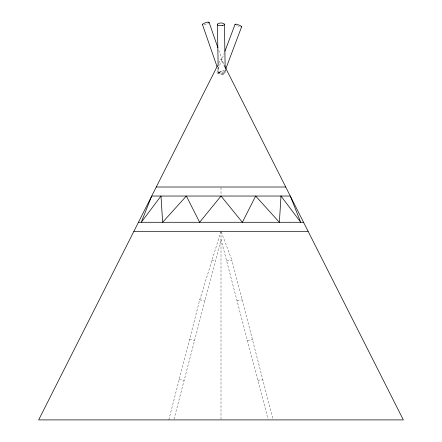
<?xml version="1.0" encoding="UTF-8"?>
<svg xmlns="http://www.w3.org/2000/svg" width="442" height="442" viewBox="0 0 442 442"><rect width="100%" height="100%" fill="white"/><g stroke="black" fill="none" stroke-linecap="round" stroke-linejoin="round"><path stroke-width="0.33" stroke-dasharray="2.21 1.66" d="M168.805 419.9L199.74 299.831L220.796 231.956M173.982 419.237L221 239.365L268.018 419.237M216.961 72.51L224.204 53.228M223.519 74.925A3.497 0.635 20.6 0 0 219.773 72.88A3.497 0.635 20.6 0 0 217.127 72.803A3.497 0.635 20.6 0 0 221.796 74.869L223.519 74.925L225.453 69.781M218.823 63.145L221 58.83L224.425 65.609M204.077 24.724L204.392 24.669A3.497 0.785 -19.1 0 0 208.326 23.161M226.641 260.935L231.873 260.089L273.195 419.9M237.028 300.676L242.26 299.831M247.415 340.417L252.647 339.572M257.802 380.159L262.962 379.882M211.873 260.371L215.359 260.935M199.74 299.831L204.972 300.676M179.093 379.451L184.165 380.269M239.901 26.669L240.199 26.735M189.513 339.097L194.568 340.473M217.624 68.261L219.21 72.82L221.116 72.869A3.497 0.785 -19.1 0 0 225.774 70.737M221.243 231.951L231.873 260.089M218.801 50.316L224.227 65.952M225.205 69.764L225.254 72.516M218.166 67.107L218.26 72.615M221 187.657L221 194.751M221 231.31L221 419.209M219.21 72.82A3.497 0.785 -19.1 0 1 221.365 71.261A3.497 0.785 -19.1 0 1 225.216 70.3M239.1 26.443A3.497 0.635 20.6 0 1 238.249 26.155M237.404 25.818A3.497 0.635 20.6 0 1 236.625 25.465M223.503 73.726L220.005 73.775A3.497 1.365 -1 0 1 219.083 71.731A3.497 1.365 -1 0 1 224.437 71.654A3.497 1.365 -1 0 1 223.503 73.726"/><path stroke-width="0.66" d="M224.928 51.3L235.072 24.31M225.696 69.14L241.63 26.719A3.497 0.635 20.6 0 0 237.597 24.586A3.497 0.635 20.6 0 0 235.459 24.791M217.575 65.609L38.658 419.9L403.342 419.9L224.735 66.228M241.63 26.719L241.139 26.879M156.269 187.01L285.731 187.01M138.457 222.282L303.543 222.282M133.898 231.31L308.102 231.31M208.79 22.824A3.497 0.785 -19.1 0 0 206.342 22.465A3.497 0.785 -19.1 0 0 202.48 24.619L202.668 24.769M209.077 22.31L217.895 47.714M202.48 24.619L217.171 66.957M224.409 24.316L225.166 67.698M217.414 24.415L218.138 65.731M281.007 196.038L279.366 222.282L255.642 196.038L242.365 222.282L221 196.038L199.635 222.282L186.358 196.038L162.634 222.282L160.993 196.038L141.269 222.282L151.711 196.038L290.289 196.038L300.731 222.282L281.007 196.038M222.657 25.52L219.16 25.575A3.497 1.365 -1 0 1 218.237 23.531A3.497 1.365 -1 0 1 223.591 23.448A3.497 1.365 -1 0 1 222.657 25.52"/></g></svg>
